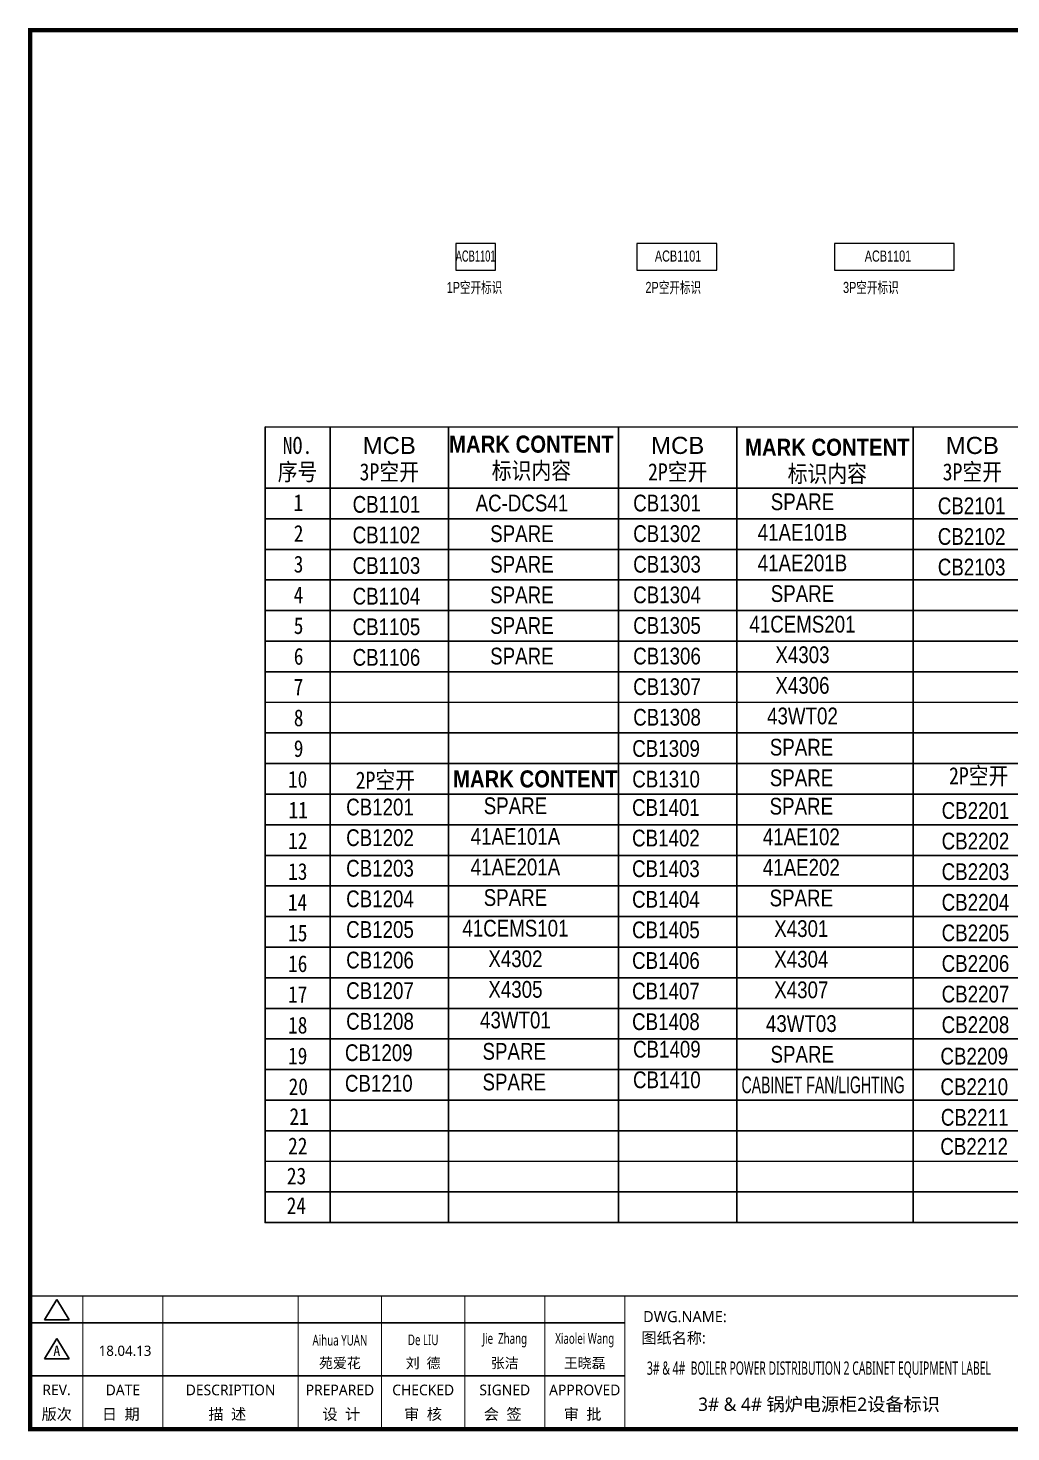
# Model space of a CAD drawing. Extents: x 81437 to 204847, y -54597 to -29444.
# Drawn here: x 115692 to 117907, y -45835 to -42672 of the extents above; entities that cross this region are included whole.
import ezdxf
from ezdxf.enums import TextEntityAlignment as Align

# ---------------------------------------------------------------- set-up
doc = ezdxf.new("R2010")
doc.units = 0
doc.header["$LTSCALE"] = 100
doc.header["$MEASUREMENT"] = 0
for name, color, linetype in [('t', 1, 'Continuous'), ('YLT_GridLine', 7, 'Continuous'), ('YLT_GridText', 7, 'Continuous')]:
    doc.layers.add(name, color=color, linetype=linetype)
doc.layers.add('细实线', color=7, linetype='Continuous', lineweight=20)
doc.styles.add('HZ', font='arial.ttf', dxfattribs={"width": 0.7})
doc.styles.get("Standard").update_dxf_attribs({"font": ''})
doc.styles.add('YLT_Grid', font='', dxfattribs={"width": 0.85})
doc.styles.add('微软雅黑', font='')
doc.styles.get('Standard').set_extended_font_data('SimSun')
doc.styles.get('YLT_Grid').set_extended_font_data('宋体')
doc.styles.get('微软雅黑').set_extended_font_data('Microsoft YaHei')

# ---------------------------------------------------------------- blocks, each defined once
blk = doc.blocks.new('空开标识')
at = {"layer": 'YLT_GridText', "style": 'YLT_Grid', "width": 0.85}
blk.add_attdef('A路1', text='', height=28, dxfattribs=at).set_placement((38.7, 3.5), align=Align.CENTER)
blk = doc.blocks.new('空开12')
at = {"layer": 'YLT_GridText', "style": 'YLT_Grid', "width": 0.8}
blk.add_attdef('KA1', text='', height=28, dxfattribs=at).set_placement((31.4, 0.8), align=Align.CENTER)
blk = doc.blocks.new('图框')
at = {"color": 7}
for p, q in [((-6.2, -2970.4), (1334, -2970.4)), ((-6.2, -3090.4), (1334, -3090.4))]:
    blk.add_line(p, q, dxfattribs=at)
at = {"color": 7, "const_width": 3}
blk.add_lwpolyline([(4109.5, -2910.4), (-6.2, -2910.4)], dxfattribs=at)
at = {"layer": 't', "color": 7}
for p, q in [((25.8, -2963.9), (53.7, -2918)), ((81.7, -2963.9), (53.7, -2918)), ((25.8, -2963.9), (81.7, -2963.9)), ((25.8, -3051.8), (53.7, -3006)), ((81.7, -3051.8), (53.7, -3006)), ((25.8, -3051.8), (81.7, -3051.8))]:
    blk.add_line(p, q, dxfattribs=at)
at = {"layer": 't', "color": 7, "const_width": 9.62}
blk.add_lwpolyline([(4109.5, -3210.4), (4109.5, -58.9), (-6.2, -58.9), (-6.2, -3210.4)], close=True, dxfattribs=at)
at = {"layer": 't', "color": 7, "const_width": 2.4}
for points in [[(112.6, -2911.6), (112.6, -3210.4)], [(292.9, -2911.6), (292.9, -3210.4)], [(598.2, -2911.6), (598.2, -3215.3)], [(785.8, -2911.6), (785.8, -3215.3)], [(973.4, -2911.6), (973.4, -3215.3)], [(1153.7, -2911.6), (1153.7, -3215.3)], [(1334, -2911.6), (1334, -3215.3)]]:
    blk.add_lwpolyline(points, dxfattribs=at)
at = {"color": 7, "style": '微软雅黑', "flags": 8}
for tag, p, height in [('DWG.NAME:', (1375.5, -2969.2), 25), ('DWG.NO.:', (3122, -3089.3), 24), ('图纸编号', (3309.2, -3111.3), 24), ('FILENO.:', (3122.5, -3165), 24), ('文档号', (3311.6, -3183), 24)]:
    blk.add_attdef(tag, p, '', height=height, dxfattribs=at)
at = {"color": 7, "style": '微软雅黑', "width": 0.8, "flags": 8}
for tag, p, height in [('PROJECTNAME:', (3119.3, -2971.7), 24), ('PROJECT_NAME', (3324.7, -2969.2), 25)]:
    blk.add_attdef(tag, p, '', height=height, dxfattribs=at)
at = {"color": 7, "style": '微软雅黑', "flags": 8}
for tag, height, width, p in [('RENLIU', 24, 0.7, (692, -3009.2)), ('SHUFENWANG', 24, 0.7, (879.6, -3009.2)), ('FANGHOU', 24, 0.7, (1063.6, -3009.2)), ('DANDANLI', 24, 0.7, (1243.9, -3009.2)), ('#10STATIONONTROLCABINETCOVER', 30, 0.6, (1771.7, -3076)), ('HANGZHOUHOLLYSYSAUTOMATIONCO.,LTD.', 24, 0.7, (2763.9, -3104.6))]:
    blk.add_attdef(tag, text='', height=height, dxfattribs=dict(at, width=width)).set_placement(p, align=Align.MIDDLE)
for tag, p in [('图纸名称:', (1371.6, -3024.8)), ('项目名称', (3272.9, -3045.6))]:
    blk.add_attdef(tag, text='', height=25, dxfattribs=at).set_placement(p, align=Align.BOTTOM_LEFT)
at = {"color": 7, "flags": 8}
blk.add_attdef('A', text='', height=23, dxfattribs=at).set_placement((53.7, -3033.7), align=Align.MIDDLE)
at = {"color": 7, "style": '微软雅黑', "flags": 8}
for tag, height, p in [('设计时间', 23, (207.7, -3033.7)), ('刘仁', 23, (692, -3061.1)), ('王姝芬', 23, (879.6, -3061.1)), ('侯方', 23, (1063.6, -3061.1)), ('李丹丹', 23, (1243.9, -3061.1)), ('PAGEXOFX', 24, (3947.6, -3097.9)), ('REV.', 24, (53.2, -3121.9)), ('DATE', 24, (202.7, -3121.9)), ('DESCRIPTION', 24, (445.6, -3121.9)), ('PREPARED', 24, (692, -3121.9)), ('CHECKED', 24, (879.6, -3121.9)), ('SIGNED', 24, (1063.6, -3121.9)), ('APPROVED', 24, (1243.9, -3121.9)), ('图纸名称', 30, (1771.7, -3153.6)), ('第几页共几页', 24, (3947.6, -3172.9))]:
    blk.add_attdef(tag, text='', height=height, dxfattribs=at).set_placement(p, align=Align.MIDDLE)
at = {"layer": 't', "color": 7, "style": '微软雅黑'}
for s, p in [('版次', (53.7, -3176.5)), ('日  期', (198, -3176.5)), ('描  述', (438.3, -3176.5)), ('设  计', (695.3, -3176.5)), ('审  核', (879.4, -3176.5)), ('会  签', (1058.9, -3176.5)), ('审  批', (1239.1, -3176.5))]:
    blk.add_text(s, height=25, dxfattribs=at).set_placement(p, align=Align.MIDDLE_CENTER)

msp = doc.modelspace()

# ---------------------------------------------------------------- linework, layer by layer
at = {"layer": 'YLT_GridLine', "color": 7, "lineweight": 25}
for p, q in [((116372.5, -43570.6), (116372.6, -45362.9)), ((116639.7, -43570.6), (116639.7, -45362.9)), ((117022.8, -43570.6), (117022.8, -45362.9)), ((117289.9, -43570.6), (117289.9, -45362.9)), ((117686.9, -43570.6), (117687, -45087.3)), ((117686.9, -43570.6), (117687, -45363)), ((116226, -43708.5), (119323.6, -43708.6)), ((116226, -43777.4), (119323.6, -43777.6)), ((116226, -43846.4), (119323.6, -43846.5)), ((116226, -43915.3), (119323.6, -43915.4)), ((116226, -43984.2), (119323.6, -43984.4)), ((116226, -44053.2), (119323.6, -44053.3)), ((116226, -44122.1), (119323.6, -44122.2)), ((116226, -44191), (119323.6, -44191.2)), ((116226, -44260), (119323.6, -44260.1)), ((116226, -44328.9), (119323.6, -44329)), ((116226, -44397.8), (119323.6, -44398)), ((116226, -44466.8), (119323.6, -44466.9)), ((116226, -44535.7), (119323.6, -44535.8)), ((116226, -44604.6), (119323.6, -44604.8)), ((116226, -44673.6), (119323.6, -44673.7)), ((116226, -44742.5), (119323.6, -44742.6)), ((116226, -44811.4), (119323.6, -44811.6)), ((116226, -44880.4), (119323.6, -44880.5)), ((116226, -44949.3), (119323.6, -44949.4)), ((116226, -45018.2), (119323.6, -45018.4)), ((116226, -45087.2), (119323.6, -45087.3)), ((116226, -45087.2), (119323.6, -45087.3)), ((116226, -45156.1), (119323.6, -45156.2)), ((116226, -45156.1), (119323.6, -45156.2)), ((116226, -45225), (119323.6, -45225.2)), ((116226, -45225), (119323.6, -45225.2)), ((116225.9, -45294), (119323.5, -45294.1)), ((116226, -45294), (119323.6, -45294.1)), ((116225.9, -45362.9), (119323.5, -45363))]:
    msp.add_line(p, q, dxfattribs=at)
msp.add_lwpolyline([(116226, -43570.6), (119323.6, -43570.8), (119323.6, -45363), (116226.1, -45362.9)], close=True, dxfattribs=at)
at = {"layer": '细实线'}
for points in [[(116655.9, -43217.5), (116745.9, -43217.5), (116745.9, -43157.5), (116655.9, -43157.5)], [(117064.4, -43217.5), (117244.4, -43217.5), (117244.4, -43157.5), (117064.4, -43157.5)], [(117509.8, -43217.5), (117779.8, -43217.4), (117779.8, -43157.4), (117509.8, -43157.5)]]:
    msp.add_lwpolyline(points, close=True, dxfattribs=at)

# ---------------------------------------------------------------- block references
at = {"color": 1}
ref = msp.add_blockref('图框', (115702.8, -42618.1), dxfattribs=at)
ref.add_attrib('图纸名称:', '图纸名称:', dxfattribs={"color": 7, "height": 25, "style": '微软雅黑', "flags": 8}).set_placement((117074.5, -45642.9), align=Align.BOTTOM_LEFT)
ref.add_attrib('#10STATIONONTROLCABINETCOVER', '3# & 4#  BOILER POWER DISTRIBUTION 2 CABINET EQUIPMENT LABEL', dxfattribs={"color": 7, "height": 30, "style": '微软雅黑', "width": 0.6, "flags": 8}).set_placement((117474.6, -45694.1), align=Align.MIDDLE)
ref.add_attrib('DWG.NAME:', 'DWG.NAME:', (117078.3, -45587.3), dxfattribs={"color": 7, "height": 25, "style": '微软雅黑', "flags": 8})
ref.add_attrib('DANDANLI', 'Xiaolei Wang', dxfattribs={"color": 7, "height": 24, "style": '微软雅黑', "width": 0.7, "flags": 8}).set_placement((116946.7, -45627.3), align=Align.MIDDLE)
ref.add_attrib('FANGHOU', 'Jie  Zhang', dxfattribs={"color": 7, "height": 24, "style": '微软雅黑', "width": 0.7, "flags": 8}).set_placement((116766.4, -45627.3), align=Align.MIDDLE)
ref.add_attrib('SHUFENWANG', 'De LIU', dxfattribs={"color": 7, "height": 24, "style": '微软雅黑', "width": 0.7, "flags": 8}).set_placement((116582.5, -45627.3), align=Align.MIDDLE)
ref.add_attrib('RENLIU', 'Aihua YUAN', dxfattribs={"color": 7, "height": 24, "style": '微软雅黑', "width": 0.7, "flags": 8}).set_placement((116394.9, -45627.3), align=Align.MIDDLE)
ref.add_attrib('APPROVED', 'APPROVED', dxfattribs={"color": 7, "height": 24, "style": '微软雅黑'}).set_placement((116946.7, -45740), align=Align.MIDDLE)
ref.add_attrib('SIGNED', 'SIGNED', dxfattribs={"color": 7, "height": 24, "style": '微软雅黑'}).set_placement((116766.4, -45740), align=Align.MIDDLE)
ref.add_attrib('CHECKED', 'CHECKED', dxfattribs={"color": 7, "height": 24, "style": '微软雅黑'}).set_placement((116582.5, -45740), align=Align.MIDDLE)
ref.add_attrib('PREPARED', 'PREPARED', dxfattribs={"color": 7, "height": 24, "style": '微软雅黑'}).set_placement((116394.9, -45740), align=Align.MIDDLE)
ref.add_attrib('DESCRIPTION', 'DESCRIPTION', dxfattribs={"color": 7, "height": 24, "style": '微软雅黑'}).set_placement((116148.4, -45740), align=Align.MIDDLE)
ref.add_attrib('DATE', 'DATE', dxfattribs={"color": 7, "height": 24, "style": '微软雅黑', "flags": 8}).set_placement((115905.6, -45740), align=Align.MIDDLE)
ref.add_attrib('REV.', 'REV.', dxfattribs={"color": 7, "height": 24, "style": '微软雅黑', "flags": 8}).set_placement((115756.1, -45740), align=Align.MIDDLE)
ref.add_attrib('A', 'A', dxfattribs={"color": 7, "height": 23, "flags": 8}).set_placement((115756.6, -45651.8), align=Align.MIDDLE)
ref.add_attrib('设计时间', '18.04.13', dxfattribs={"color": 7, "height": 23, "style": '微软雅黑', "flags": 8}).set_placement((115910.5, -45651.8), align=Align.MIDDLE)
ref.add_attrib('李丹丹', '王晓磊', dxfattribs={"color": 7, "height": 23, "style": '微软雅黑', "flags": 8}).set_placement((116946.7, -45679.1), align=Align.MIDDLE)
ref.add_attrib('侯方', '张洁', dxfattribs={"color": 7, "height": 23, "style": '微软雅黑', "flags": 8}).set_placement((116766.4, -45679.1), align=Align.MIDDLE)
ref.add_attrib('王姝芬', '刘  德', dxfattribs={"color": 7, "height": 23, "style": '微软雅黑', "flags": 8}).set_placement((116582.5, -45679.1), align=Align.MIDDLE)
ref.add_attrib('刘仁', '苑爱花', dxfattribs={"color": 7, "height": 23, "style": '微软雅黑', "flags": 8}).set_placement((116394.9, -45679.1), align=Align.MIDDLE)
ref.add_attrib('图纸名称', '3# & 4# 锅炉电源柜2设备标识', dxfattribs={"color": 7, "height": 30, "style": '微软雅黑', "flags": 8}).set_placement((117474.6, -45771.7), align=Align.MIDDLE)
at = {"layer": '细实线'}
ref = msp.add_blockref('空开12', (116457.5, -43765.1), dxfattribs=dict(at, xscale=1.348704000001308, yscale=1.348703999999834, zscale=1.348704))
ref.add_attrib('KA1', 'CB1101', dxfattribs={"layer": 'YLT_GridText', "height": 37.76, "style": 'HZ', "width": 0.8}).set_placement((116499.8, -43764), align=Align.CENTER)
ref = msp.add_blockref('空开标识', (116752.9, -43765.7), dxfattribs=dict(at, xscale=1.348704000001308, yscale=1.348703999999834, zscale=1.348704))
ref.add_attrib('A路1', 'AC-DCS41', dxfattribs={"layer": 'YLT_GridText', "height": 37.76, "style": 'HZ', "width": 0.8}).set_placement((116805.1, -43761), align=Align.CENTER)
ref = msp.add_blockref('空开12', (117089.8, -43762.1), dxfattribs=dict(at, xscale=1.348704000001308, yscale=1.348703999999834, zscale=1.348704))
ref.add_attrib('KA1', 'CB1301', dxfattribs={"layer": 'YLT_GridText', "height": 37.76, "style": 'HZ', "width": 0.8}).set_placement((117132.2, -43761), align=Align.CENTER)
ref = msp.add_blockref('空开标识', (117385.3, -43762.8), dxfattribs=dict(at, xscale=1.348704000001308, yscale=1.348703999999834, zscale=1.348704))
ref.add_attrib('A路1', 'SPARE', dxfattribs={"layer": 'YLT_GridText', "height": 37.76, "style": 'HZ', "width": 0.8}).set_placement((117437.5, -43758.1), align=Align.CENTER)
ref = msp.add_blockref('空开12', (117776.4, -43768.5), dxfattribs=dict(at, xscale=1.348704000001308, yscale=1.348703999999834, zscale=1.348704))
ref.add_attrib('KA1', 'CB2101', dxfattribs={"layer": 'YLT_GridText', "height": 37.76, "style": 'HZ', "width": 0.8}).set_placement((117818.8, -43767.3), align=Align.CENTER)
ref = msp.add_blockref('空开12', (116457.5, -43834), dxfattribs=dict(at, xscale=1.348704000001308, yscale=1.348703999999834, zscale=1.348704))
ref.add_attrib('KA1', 'CB1102', dxfattribs={"layer": 'YLT_GridText', "height": 37.76, "style": 'HZ', "width": 0.8}).set_placement((116499.8, -43832.9), align=Align.CENTER)
ref = msp.add_blockref('空开标识', (116752.9, -43834.7), dxfattribs=dict(at, xscale=1.348704000001308, yscale=1.348703999999834, zscale=1.348704))
ref.add_attrib('A路1', 'SPARE', dxfattribs={"layer": 'YLT_GridText', "height": 37.76, "style": 'HZ', "width": 0.8}).set_placement((116805.1, -43830), align=Align.CENTER)
ref = msp.add_blockref('空开12', (117089.8, -43831.1), dxfattribs=dict(at, xscale=1.348704000001308, yscale=1.348703999999834, zscale=1.348704))
ref.add_attrib('KA1', 'CB1302', dxfattribs={"layer": 'YLT_GridText', "height": 37.76, "style": 'HZ', "width": 0.8}).set_placement((117132.2, -43829.9), align=Align.CENTER)
ref = msp.add_blockref('空开标识', (117385.3, -43831.7), dxfattribs=dict(at, xscale=1.348704000001308, yscale=1.348703999999834, zscale=1.348704))
ref.add_attrib('A路1', '41AE101B', dxfattribs={"layer": 'YLT_GridText', "height": 37.76, "style": 'HZ', "width": 0.8}).set_placement((117437.5, -43827), align=Align.CENTER)
ref = msp.add_blockref('空开12', (117776.4, -43837.4), dxfattribs=dict(at, xscale=1.348704000001308, yscale=1.348703999999834, zscale=1.348704))
ref.add_attrib('KA1', 'CB2102', dxfattribs={"layer": 'YLT_GridText', "height": 37.76, "style": 'HZ', "width": 0.8}).set_placement((117818.8, -43836.3), align=Align.CENTER)
ref = msp.add_blockref('空开标识', (116752.9, -43903.6), dxfattribs=dict(at, xscale=1.348704000001308, yscale=1.348703999999834, zscale=1.348704))
ref.add_attrib('A路1', 'SPARE', dxfattribs={"layer": 'YLT_GridText', "height": 37.76, "style": 'HZ', "width": 0.8}).set_placement((116805.1, -43898.9), align=Align.CENTER)
ref = msp.add_blockref('空开12', (117089.8, -43900), dxfattribs=dict(at, xscale=1.348704000001308, yscale=1.348703999999834, zscale=1.348704))
ref.add_attrib('KA1', 'CB1303', dxfattribs={"layer": 'YLT_GridText', "height": 37.76, "style": 'HZ', "width": 0.8}).set_placement((117132.2, -43898.9), align=Align.CENTER)
ref = msp.add_blockref('空开标识', (117385.3, -43900.6), dxfattribs=dict(at, xscale=1.348704000001308, yscale=1.348703999999834, zscale=1.348704))
ref.add_attrib('A路1', '41AE201B', dxfattribs={"layer": 'YLT_GridText', "height": 37.76, "style": 'HZ', "width": 0.8}).set_placement((117437.5, -43895.9), align=Align.CENTER)
ref = msp.add_blockref('空开12', (116457.5, -43903), dxfattribs=dict(at, xscale=1.348704000001308, yscale=1.348703999999834, zscale=1.348704))
ref.add_attrib('KA1', 'CB1103', dxfattribs={"layer": 'YLT_GridText', "height": 37.76, "style": 'HZ', "width": 0.8}).set_placement((116499.8, -43901.8), align=Align.CENTER)
ref = msp.add_blockref('空开12', (117776.4, -43906.3), dxfattribs=dict(at, xscale=1.348704000001308, yscale=1.348703999999834, zscale=1.348704))
ref.add_attrib('KA1', 'CB2103', dxfattribs={"layer": 'YLT_GridText', "height": 37.76, "style": 'HZ', "width": 0.8}).set_placement((117818.8, -43905.2), align=Align.CENTER)
ref = msp.add_blockref('空开12', (116457.5, -43971.9), dxfattribs=dict(at, xscale=1.348704000001308, yscale=1.348703999999834, zscale=1.348704))
ref.add_attrib('KA1', 'CB1104', dxfattribs={"layer": 'YLT_GridText', "height": 37.76, "style": 'HZ', "width": 0.8}).set_placement((116499.8, -43970.8), align=Align.CENTER)
ref = msp.add_blockref('空开标识', (116752.9, -43972.5), dxfattribs=dict(at, xscale=1.348704000001308, yscale=1.348703999999834, zscale=1.348704))
ref.add_attrib('A路1', 'SPARE', dxfattribs={"layer": 'YLT_GridText', "height": 37.76, "style": 'HZ', "width": 0.8}).set_placement((116805.1, -43967.8), align=Align.CENTER)
ref = msp.add_blockref('空开12', (117089.8, -43968.9), dxfattribs=dict(at, xscale=1.348704000001308, yscale=1.348703999999834, zscale=1.348704))
ref.add_attrib('KA1', 'CB1304', dxfattribs={"layer": 'YLT_GridText', "height": 37.76, "style": 'HZ', "width": 0.8}).set_placement((117132.2, -43967.8), align=Align.CENTER)
ref = msp.add_blockref('空开标识', (117385.3, -43969.6), dxfattribs=dict(at, xscale=1.348704000001308, yscale=1.348703999999834, zscale=1.348704))
ref.add_attrib('A路1', 'SPARE', dxfattribs={"layer": 'YLT_GridText', "height": 37.76, "style": 'HZ', "width": 0.8}).set_placement((117437.5, -43964.9), align=Align.CENTER)
ref = msp.add_blockref('空开12', (116457.5, -44040.8), dxfattribs=dict(at, xscale=1.348704000001308, yscale=1.348703999999834, zscale=1.348704))
ref.add_attrib('KA1', 'CB1105', dxfattribs={"layer": 'YLT_GridText', "height": 37.76, "style": 'HZ', "width": 0.8}).set_placement((116499.8, -44039.7), align=Align.CENTER)
ref = msp.add_blockref('空开标识', (116752.9, -44041.5), dxfattribs=dict(at, xscale=1.348704000001308, yscale=1.348703999999834, zscale=1.348704))
ref.add_attrib('A路1', 'SPARE', dxfattribs={"layer": 'YLT_GridText', "height": 37.76, "style": 'HZ', "width": 0.8}).set_placement((116805.1, -44036.8), align=Align.CENTER)
ref = msp.add_blockref('空开12', (117089.8, -44037.9), dxfattribs=dict(at, xscale=1.348704000001308, yscale=1.348703999999834, zscale=1.348704))
ref.add_attrib('KA1', 'CB1305', dxfattribs={"layer": 'YLT_GridText', "height": 37.76, "style": 'HZ', "width": 0.8}).set_placement((117132.2, -44036.7), align=Align.CENTER)
ref = msp.add_blockref('空开标识', (117385.3, -44038.5), dxfattribs=dict(at, xscale=1.348704000001308, yscale=1.348703999999834, zscale=1.348704))
ref.add_attrib('A路1', '41CEMS201', dxfattribs={"layer": 'YLT_GridText', "height": 37.76, "style": 'HZ', "width": 0.8}).set_placement((117437.5, -44033.8), align=Align.CENTER)
ref = msp.add_blockref('空开12', (116457.5, -44109.8), dxfattribs=dict(at, xscale=1.348704000001308, yscale=1.348703999999834, zscale=1.348704))
ref.add_attrib('KA1', 'CB1106', dxfattribs={"layer": 'YLT_GridText', "height": 37.76, "style": 'HZ', "width": 0.8}).set_placement((116499.8, -44108.6), align=Align.CENTER)
ref = msp.add_blockref('空开标识', (116752.9, -44110.4), dxfattribs=dict(at, xscale=1.348704000001308, yscale=1.348703999999834, zscale=1.348704))
ref.add_attrib('A路1', 'SPARE', dxfattribs={"layer": 'YLT_GridText', "height": 37.76, "style": 'HZ', "width": 0.8}).set_placement((116805.1, -44105.7), align=Align.CENTER)
ref = msp.add_blockref('空开12', (117089.8, -44106.8), dxfattribs=dict(at, xscale=1.348704000001308, yscale=1.348703999999834, zscale=1.348704))
ref.add_attrib('KA1', 'CB1306', dxfattribs={"layer": 'YLT_GridText', "height": 37.76, "style": 'HZ', "width": 0.8}).set_placement((117132.2, -44105.7), align=Align.CENTER)
ref = msp.add_blockref('空开标识', (117385.3, -44107.4), dxfattribs=dict(at, xscale=1.348704000001308, yscale=1.348703999999834, zscale=1.348704))
ref.add_attrib('A路1', 'X4303', dxfattribs={"layer": 'YLT_GridText', "height": 37.76, "style": 'HZ', "width": 0.8}).set_placement((117437.5, -44102.7), align=Align.CENTER)
ref = msp.add_blockref('空开12', (117089.8, -44175.7), dxfattribs=dict(at, xscale=1.348704000001308, yscale=1.348703999999834, zscale=1.348704))
ref.add_attrib('KA1', 'CB1307', dxfattribs={"layer": 'YLT_GridText', "height": 37.76, "style": 'HZ', "width": 0.8}).set_placement((117132.2, -44174.6), align=Align.CENTER)
ref = msp.add_blockref('空开标识', (117385.3, -44176.4), dxfattribs=dict(at, xscale=1.348704000001308, yscale=1.348703999999834, zscale=1.348704))
ref.add_attrib('A路1', 'X4306', dxfattribs={"layer": 'YLT_GridText', "height": 37.76, "style": 'HZ', "width": 0.8}).set_placement((117437.5, -44171.7), align=Align.CENTER)
ref = msp.add_blockref('空开12', (117089.8, -44244.7), dxfattribs=dict(at, xscale=1.348704000001308, yscale=1.348703999999834, zscale=1.348704))
ref.add_attrib('KA1', 'CB1308', dxfattribs={"layer": 'YLT_GridText', "height": 37.76, "style": 'HZ', "width": 0.8}).set_placement((117132.2, -44243.5), align=Align.CENTER)
ref = msp.add_blockref('空开标识', (117385.3, -44245.3), dxfattribs=dict(at, xscale=1.348704000001308, yscale=1.348703999999834, zscale=1.348704))
ref.add_attrib('A路1', '43WT02', dxfattribs={"layer": 'YLT_GridText', "height": 37.76, "style": 'HZ', "width": 0.8}).set_placement((117437.5, -44240.6), align=Align.CENTER)
ref = msp.add_blockref('空开标识', (117383.2, -44315.7), dxfattribs=dict(at, xscale=1.348704000001308, yscale=1.348703999999834, zscale=1.348704))
ref.add_attrib('A路1', 'SPARE', dxfattribs={"layer": 'YLT_GridText', "height": 37.76, "style": 'HZ', "width": 0.8}).set_placement((117435.4, -44311), align=Align.CENTER)
ref = msp.add_blockref('空开12', (117087.8, -44315), dxfattribs=dict(at, xscale=1.348704000001308, yscale=1.348703999999834, zscale=1.348704))
ref.add_attrib('KA1', 'CB1309', dxfattribs={"layer": 'YLT_GridText', "height": 37.76, "style": 'HZ', "width": 0.8}).set_placement((117130.1, -44313.9), align=Align.CENTER)
ref = msp.add_blockref('空开12', (117087.8, -44384), dxfattribs=dict(at, xscale=1.348704000001308, yscale=1.348703999999834, zscale=1.348704))
ref.add_attrib('KA1', 'CB1310', dxfattribs={"layer": 'YLT_GridText', "height": 37.76, "style": 'HZ', "width": 0.8}).set_placement((117130.1, -44382.8), align=Align.CENTER)
ref = msp.add_blockref('空开标识', (117383.2, -44384.6), dxfattribs=dict(at, xscale=1.348704000001308, yscale=1.348703999999834, zscale=1.348704))
ref.add_attrib('A路1', 'SPARE', dxfattribs={"layer": 'YLT_GridText', "height": 37.76, "style": 'HZ', "width": 0.8}).set_placement((117435.4, -44379.9), align=Align.CENTER)
ref = msp.add_blockref('空开12', (116442.9, -44447), dxfattribs=dict(at, xscale=1.348704000001308, yscale=1.348703999999834, zscale=1.348704))
ref.add_attrib('KA1', 'CB1201', dxfattribs={"layer": 'YLT_GridText', "height": 37.76, "style": 'HZ', "width": 0.8}).set_placement((116485.2, -44445.8), align=Align.CENTER)
ref = msp.add_blockref('空开标识', (116738.3, -44447.6), dxfattribs=dict(at, xscale=1.348704000001308, yscale=1.348703999999834, zscale=1.348704))
ref.add_attrib('A路1', 'SPARE', dxfattribs={"layer": 'YLT_GridText', "height": 37.76, "style": 'HZ', "width": 0.8}).set_placement((116790.5, -44442.9), align=Align.CENTER)
ref = msp.add_blockref('空开12', (117087.3, -44447.9), dxfattribs=dict(at, xscale=1.348704000001308, yscale=1.348703999999834, zscale=1.348704))
ref.add_attrib('KA1', 'CB1401', dxfattribs={"layer": 'YLT_GridText', "height": 37.76, "style": 'HZ', "width": 0.8}).set_placement((117129.7, -44446.8), align=Align.CENTER)
ref = msp.add_blockref('空开标识', (117382.7, -44448.6), dxfattribs=dict(at, xscale=1.348704000001308, yscale=1.348703999999834, zscale=1.348704))
ref.add_attrib('A路1', 'SPARE', dxfattribs={"layer": 'YLT_GridText', "height": 37.76, "style": 'HZ', "width": 0.8}).set_placement((117434.9, -44443.9), align=Align.CENTER)
ref = msp.add_blockref('空开12', (117785.2, -44454.7), dxfattribs=dict(at, xscale=1.348704000001308, yscale=1.348703999999834, zscale=1.348704))
ref.add_attrib('KA1', 'CB2201', dxfattribs={"layer": 'YLT_GridText', "height": 37.76, "style": 'HZ', "width": 0.8}).set_placement((117827.5, -44453.6), align=Align.CENTER)
ref = msp.add_blockref('空开12', (116442.9, -44515.9), dxfattribs=dict(at, xscale=1.348704000001308, yscale=1.348703999999834, zscale=1.348704))
ref.add_attrib('KA1', 'CB1202', dxfattribs={"layer": 'YLT_GridText', "height": 37.76, "style": 'HZ', "width": 0.8}).set_placement((116485.2, -44514.8), align=Align.CENTER)
ref = msp.add_blockref('空开标识', (116738.3, -44516.5), dxfattribs=dict(at, xscale=1.348704000001308, yscale=1.348703999999834, zscale=1.348704))
ref.add_attrib('A路1', '41AE101A', dxfattribs={"layer": 'YLT_GridText', "height": 37.76, "style": 'HZ', "width": 0.8}).set_placement((116790.5, -44511.9), align=Align.CENTER)
ref = msp.add_blockref('空开12', (117087.3, -44516.9), dxfattribs=dict(at, xscale=1.348704000001308, yscale=1.348703999999834, zscale=1.348704))
ref.add_attrib('KA1', 'CB1402', dxfattribs={"layer": 'YLT_GridText', "height": 37.76, "style": 'HZ', "width": 0.8}).set_placement((117129.7, -44515.7), align=Align.CENTER)
ref = msp.add_blockref('空开标识', (117382.7, -44517.5), dxfattribs=dict(at, xscale=1.348704000001308, yscale=1.348703999999834, zscale=1.348704))
ref.add_attrib('A路1', '41AE102', dxfattribs={"layer": 'YLT_GridText', "height": 37.76, "style": 'HZ', "width": 0.8}).set_placement((117434.9, -44512.8), align=Align.CENTER)
ref = msp.add_blockref('空开12', (117785.2, -44523.6), dxfattribs=dict(at, xscale=1.348704000001308, yscale=1.348703999999834, zscale=1.348704))
ref.add_attrib('KA1', 'CB2202', dxfattribs={"layer": 'YLT_GridText', "height": 37.76, "style": 'HZ', "width": 0.8}).set_placement((117827.5, -44522.5), align=Align.CENTER)
ref = msp.add_blockref('空开12', (116442.9, -44584.8), dxfattribs=dict(at, xscale=1.348704000001308, yscale=1.348703999999834, zscale=1.348704))
ref.add_attrib('KA1', 'CB1203', dxfattribs={"layer": 'YLT_GridText', "height": 37.76, "style": 'HZ', "width": 0.8}).set_placement((116485.2, -44583.7), align=Align.CENTER)
ref = msp.add_blockref('空开标识', (116738.3, -44585.5), dxfattribs=dict(at, xscale=1.348704000001308, yscale=1.348703999999834, zscale=1.348704))
ref.add_attrib('A路1', '41AE201A', dxfattribs={"layer": 'YLT_GridText', "height": 37.76, "style": 'HZ', "width": 0.8}).set_placement((116790.5, -44580.8), align=Align.CENTER)
ref = msp.add_blockref('空开12', (117087.3, -44585.8), dxfattribs=dict(at, xscale=1.348704000001308, yscale=1.348703999999834, zscale=1.348704))
ref.add_attrib('KA1', 'CB1403', dxfattribs={"layer": 'YLT_GridText', "height": 37.76, "style": 'HZ', "width": 0.8}).set_placement((117129.7, -44584.7), align=Align.CENTER)
ref = msp.add_blockref('空开标识', (117382.7, -44586.4), dxfattribs=dict(at, xscale=1.348704000001308, yscale=1.348703999999834, zscale=1.348704))
ref.add_attrib('A路1', '41AE202', dxfattribs={"layer": 'YLT_GridText', "height": 37.76, "style": 'HZ', "width": 0.8}).set_placement((117434.9, -44581.7), align=Align.CENTER)
ref = msp.add_blockref('空开12', (117785.2, -44592.6), dxfattribs=dict(at, xscale=1.348704000001308, yscale=1.348703999999834, zscale=1.348704))
ref.add_attrib('KA1', 'CB2203', dxfattribs={"layer": 'YLT_GridText', "height": 37.76, "style": 'HZ', "width": 0.8}).set_placement((117827.5, -44591.4), align=Align.CENTER)
ref = msp.add_blockref('空开12', (116442.9, -44653.8), dxfattribs=dict(at, xscale=1.348704000001308, yscale=1.348703999999834, zscale=1.348704))
ref.add_attrib('KA1', 'CB1204', dxfattribs={"layer": 'YLT_GridText', "height": 37.76, "style": 'HZ', "width": 0.8}).set_placement((116485.2, -44652.6), align=Align.CENTER)
ref = msp.add_blockref('空开标识', (116738.3, -44654.4), dxfattribs=dict(at, xscale=1.348704000001308, yscale=1.348703999999834, zscale=1.348704))
ref.add_attrib('A路1', 'SPARE', dxfattribs={"layer": 'YLT_GridText', "height": 37.76, "style": 'HZ', "width": 0.8}).set_placement((116790.5, -44649.7), align=Align.CENTER)
ref = msp.add_blockref('空开12', (117087.3, -44654.7), dxfattribs=dict(at, xscale=1.348704000001308, yscale=1.348703999999834, zscale=1.348704))
ref.add_attrib('KA1', 'CB1404', dxfattribs={"layer": 'YLT_GridText', "height": 37.76, "style": 'HZ', "width": 0.8}).set_placement((117129.7, -44653.6), align=Align.CENTER)
ref = msp.add_blockref('空开标识', (117382.7, -44655.4), dxfattribs=dict(at, xscale=1.348704000001308, yscale=1.348703999999834, zscale=1.348704))
ref.add_attrib('A路1', 'SPARE', dxfattribs={"layer": 'YLT_GridText', "height": 37.76, "style": 'HZ', "width": 0.8}).set_placement((117434.9, -44650.7), align=Align.CENTER)
ref = msp.add_blockref('空开12', (117785.2, -44661.5), dxfattribs=dict(at, xscale=1.348704000001308, yscale=1.348703999999834, zscale=1.348704))
ref.add_attrib('KA1', 'CB2204', dxfattribs={"layer": 'YLT_GridText', "height": 37.76, "style": 'HZ', "width": 0.8}).set_placement((117827.5, -44660.4), align=Align.CENTER)
ref = msp.add_blockref('空开12', (116442.9, -44722.7), dxfattribs=dict(at, xscale=1.348704000001308, yscale=1.348703999999834, zscale=1.348704))
ref.add_attrib('KA1', 'CB1205', dxfattribs={"layer": 'YLT_GridText', "height": 37.76, "style": 'HZ', "width": 0.8}).set_placement((116485.2, -44721.6), align=Align.CENTER)
ref = msp.add_blockref('空开标识', (116738.3, -44723.3), dxfattribs=dict(at, xscale=1.348704000001308, yscale=1.348703999999834, zscale=1.348704))
ref.add_attrib('A路1', '41CEMS101', dxfattribs={"layer": 'YLT_GridText', "height": 37.76, "style": 'HZ', "width": 0.8}).set_placement((116790.5, -44718.7), align=Align.CENTER)
ref = msp.add_blockref('空开12', (117087.3, -44723.7), dxfattribs=dict(at, xscale=1.348704000001308, yscale=1.348703999999834, zscale=1.348704))
ref.add_attrib('KA1', 'CB1405', dxfattribs={"layer": 'YLT_GridText', "height": 37.76, "style": 'HZ', "width": 0.8}).set_placement((117129.7, -44722.5), align=Align.CENTER)
ref = msp.add_blockref('空开标识', (117382.7, -44724.3), dxfattribs=dict(at, xscale=1.348704000001308, yscale=1.348703999999834, zscale=1.348704))
ref.add_attrib('A路1', 'X4301', dxfattribs={"layer": 'YLT_GridText', "height": 37.76, "style": 'HZ', "width": 0.8}).set_placement((117434.9, -44719.6), align=Align.CENTER)
ref = msp.add_blockref('空开12', (117785.2, -44730.4), dxfattribs=dict(at, xscale=1.348704000001308, yscale=1.348703999999834, zscale=1.348704))
ref.add_attrib('KA1', 'CB2205', dxfattribs={"layer": 'YLT_GridText', "height": 37.76, "style": 'HZ', "width": 0.8}).set_placement((117827.5, -44729.3), align=Align.CENTER)
ref = msp.add_blockref('空开12', (116442.9, -44791.6), dxfattribs=dict(at, xscale=1.348704000001308, yscale=1.348703999999834, zscale=1.348704))
ref.add_attrib('KA1', 'CB1206', dxfattribs={"layer": 'YLT_GridText', "height": 37.76, "style": 'HZ', "width": 0.8}).set_placement((116485.2, -44790.5), align=Align.CENTER)
ref = msp.add_blockref('空开标识', (116738.3, -44792.3), dxfattribs=dict(at, xscale=1.348704000001308, yscale=1.348703999999834, zscale=1.348704))
ref.add_attrib('A路1', 'X4302', dxfattribs={"layer": 'YLT_GridText', "height": 37.76, "style": 'HZ', "width": 0.8}).set_placement((116790.5, -44787.6), align=Align.CENTER)
ref = msp.add_blockref('空开12', (117087.3, -44792.6), dxfattribs=dict(at, xscale=1.348704000001308, yscale=1.348703999999834, zscale=1.348704))
ref.add_attrib('KA1', 'CB1406', dxfattribs={"layer": 'YLT_GridText', "height": 37.76, "style": 'HZ', "width": 0.8}).set_placement((117129.7, -44791.5), align=Align.CENTER)
ref = msp.add_blockref('空开标识', (117382.7, -44793.2), dxfattribs=dict(at, xscale=1.348704000001308, yscale=1.348703999999834, zscale=1.348704))
ref.add_attrib('A路1', 'X4304', dxfattribs={"layer": 'YLT_GridText', "height": 37.76, "style": 'HZ', "width": 0.8}).set_placement((117434.9, -44788.5), align=Align.CENTER)
ref = msp.add_blockref('空开12', (117785.2, -44799.4), dxfattribs=dict(at, xscale=1.348704000001308, yscale=1.348703999999834, zscale=1.348704))
ref.add_attrib('KA1', 'CB2206', dxfattribs={"layer": 'YLT_GridText', "height": 37.76, "style": 'HZ', "width": 0.8}).set_placement((117827.5, -44798.2), align=Align.CENTER)
ref = msp.add_blockref('空开12', (116442.9, -44860.6), dxfattribs=dict(at, xscale=1.348704000001308, yscale=1.348703999999834, zscale=1.348704))
ref.add_attrib('KA1', 'CB1207', dxfattribs={"layer": 'YLT_GridText', "height": 37.76, "style": 'HZ', "width": 0.8}).set_placement((116485.2, -44859.4), align=Align.CENTER)
ref = msp.add_blockref('空开标识', (116738.3, -44861.2), dxfattribs=dict(at, xscale=1.348704000001308, yscale=1.348703999999834, zscale=1.348704))
ref.add_attrib('A路1', 'X4305', dxfattribs={"layer": 'YLT_GridText', "height": 37.76, "style": 'HZ', "width": 0.8}).set_placement((116790.5, -44856.5), align=Align.CENTER)
ref = msp.add_blockref('空开12', (117087.3, -44861.5), dxfattribs=dict(at, xscale=1.348704000001308, yscale=1.348703999999834, zscale=1.348704))
ref.add_attrib('KA1', 'CB1407', dxfattribs={"layer": 'YLT_GridText', "height": 37.76, "style": 'HZ', "width": 0.8}).set_placement((117129.7, -44860.4), align=Align.CENTER)
ref = msp.add_blockref('空开标识', (117382.7, -44862.2), dxfattribs=dict(at, xscale=1.348704000001308, yscale=1.348703999999834, zscale=1.348704))
ref.add_attrib('A路1', 'X4307', dxfattribs={"layer": 'YLT_GridText', "height": 37.76, "style": 'HZ', "width": 0.8}).set_placement((117434.9, -44857.5), align=Align.CENTER)
ref = msp.add_blockref('空开12', (117785.2, -44868.3), dxfattribs=dict(at, xscale=1.348704000001308, yscale=1.348703999999834, zscale=1.348704))
ref.add_attrib('KA1', 'CB2207', dxfattribs={"layer": 'YLT_GridText', "height": 37.76, "style": 'HZ', "width": 0.8}).set_placement((117827.5, -44867.2), align=Align.CENTER)
ref = msp.add_blockref('空开12', (116442.9, -44929.5), dxfattribs=dict(at, xscale=1.348704000001308, yscale=1.348703999999834, zscale=1.348704))
ref.add_attrib('KA1', 'CB1208', dxfattribs={"layer": 'YLT_GridText', "height": 37.76, "style": 'HZ', "width": 0.8}).set_placement((116485.2, -44928.4), align=Align.CENTER)
ref = msp.add_blockref('空开标识', (116738.3, -44930.1), dxfattribs=dict(at, xscale=1.348704000001308, yscale=1.348703999999834, zscale=1.348704))
ref.add_attrib('A路1', '43WT01', dxfattribs={"layer": 'YLT_GridText', "height": 37.76, "style": 'HZ', "width": 0.8}).set_placement((116790.5, -44925.5), align=Align.CENTER)
ref = msp.add_blockref('空开12', (117087.3, -44930.5), dxfattribs=dict(at, xscale=1.348704000001308, yscale=1.348703999999834, zscale=1.348704))
ref.add_attrib('KA1', 'CB1408', dxfattribs={"layer": 'YLT_GridText', "height": 37.76, "style": 'HZ', "width": 0.8}).set_placement((117129.7, -44929.3), align=Align.CENTER)
ref = msp.add_blockref('空开标识', (117382.7, -44938.3), dxfattribs=dict(at, xscale=1.348704000001308, yscale=1.348703999999834, zscale=1.348704))
ref.add_attrib('A路1', '43WT03', dxfattribs={"layer": 'YLT_GridText', "height": 37.76, "style": 'HZ', "width": 0.8}).set_placement((117434.9, -44933.6), align=Align.CENTER)
ref = msp.add_blockref('空开12', (117785.2, -44937.2), dxfattribs=dict(at, xscale=1.348704000001308, yscale=1.348703999999834, zscale=1.348704))
ref.add_attrib('KA1', 'CB2208', dxfattribs={"layer": 'YLT_GridText', "height": 37.76, "style": 'HZ', "width": 0.8}).set_placement((117827.5, -44936.1), align=Align.CENTER)
ref = msp.add_blockref('空开12', (116440.1, -45000.3), dxfattribs=dict(at, xscale=1.348704000001308, yscale=1.348703999999834, zscale=1.348704))
ref.add_attrib('KA1', 'CB1209', dxfattribs={"layer": 'YLT_GridText', "height": 37.76, "style": 'HZ', "width": 0.8}).set_placement((116482.5, -44999.2), align=Align.CENTER)
ref = msp.add_blockref('空开标识', (116735.6, -45000.9), dxfattribs=dict(at, xscale=1.348704000001308, yscale=1.348703999999834, zscale=1.348704))
ref.add_attrib('A路1', 'SPARE', dxfattribs={"layer": 'YLT_GridText', "height": 37.76, "style": 'HZ', "width": 0.8}).set_placement((116787.8, -44996.2), align=Align.CENTER)
ref = msp.add_blockref('空开12', (117089.4, -44992.4), dxfattribs=dict(at, xscale=1.348704000001308, yscale=1.348703999999834, zscale=1.348704))
ref.add_attrib('KA1', 'CB1409', dxfattribs={"layer": 'YLT_GridText', "height": 37.76, "style": 'HZ', "width": 0.8}).set_placement((117131.8, -44991.3), align=Align.CENTER)
ref = msp.add_blockref('空开标识', (117384.8, -45007.5), dxfattribs=dict(at, xscale=1.348704000001308, yscale=1.348703999999834, zscale=1.348704))
ref.add_attrib('A路1', 'SPARE', dxfattribs={"layer": 'YLT_GridText', "height": 37.76, "style": 'HZ', "width": 0.8}).set_placement((117437, -45002.8), align=Align.CENTER)
ref = msp.add_blockref('空开12', (117782.4, -45008), dxfattribs=dict(at, xscale=1.348704000001308, yscale=1.348703999999834, zscale=1.348704))
ref.add_attrib('KA1', 'CB2209', dxfattribs={"layer": 'YLT_GridText', "height": 37.76, "style": 'HZ', "width": 0.8}).set_placement((117824.8, -45006.9), align=Align.CENTER)
ref = msp.add_blockref('空开12', (116440.1, -45069.2), dxfattribs=dict(at, xscale=1.348704000001308, yscale=1.348703999999834, zscale=1.348704))
ref.add_attrib('KA1', 'CB1210', dxfattribs={"layer": 'YLT_GridText', "height": 37.76, "style": 'HZ', "width": 0.8}).set_placement((116482.5, -45068.1), align=Align.CENTER)
ref = msp.add_blockref('空开标识', (116735.6, -45069.9), dxfattribs=dict(at, xscale=1.348704000001308, yscale=1.348703999999834, zscale=1.348704))
ref.add_attrib('A路1', 'SPARE', dxfattribs={"layer": 'YLT_GridText', "height": 37.76, "style": 'HZ', "width": 0.8}).set_placement((116787.8, -45065.2), align=Align.CENTER)
ref = msp.add_blockref('空开12', (117089.4, -45061.4), dxfattribs=dict(at, xscale=1.348704000001308, yscale=1.348703999999834, zscale=1.348704))
ref.add_attrib('KA1', 'CB1410', dxfattribs={"layer": 'YLT_GridText', "height": 37.76, "style": 'HZ', "width": 0.8}).set_placement((117131.8, -45060.2), align=Align.CENTER)
ref = msp.add_blockref('空开标识', (117431.8, -45076.4), dxfattribs=dict(at, xscale=1.348704000001308, yscale=1.348703999999834, zscale=1.348704))
ref.add_attrib('A路1', 'CABINET FAN/LIGHTING', dxfattribs={"layer": 'YLT_GridText', "height": 37.764, "style": 'HZ', "width": 0.6}).set_placement((117484, -45071.7), align=Align.CENTER)
ref = msp.add_blockref('空开12', (117782.4, -45076.9), dxfattribs=dict(at, xscale=1.348704000001308, yscale=1.348703999999834, zscale=1.348704))
ref.add_attrib('KA1', 'CB2210', dxfattribs={"layer": 'YLT_GridText', "height": 37.76, "style": 'HZ', "width": 0.8}).set_placement((117824.8, -45075.8), align=Align.CENTER)
ref = msp.add_blockref('空开12', (117783.4, -45145.9), dxfattribs=dict(at, xscale=1.348704000001308, yscale=1.348703999999834, zscale=1.348704))
ref.add_attrib('KA1', 'CB2211', dxfattribs={"layer": 'YLT_GridText', "height": 37.76, "style": 'HZ', "width": 0.8}).set_placement((117825.7, -45144.7), align=Align.CENTER)
ref = msp.add_blockref('空开12', (117782.2, -45211.4), dxfattribs=dict(at, xscale=1.348704000001308, yscale=1.348703999999834, zscale=1.348704))
ref.add_attrib('KA1', 'CB2212', dxfattribs={"layer": 'YLT_GridText', "height": 37.76, "style": 'HZ', "width": 0.8}).set_placement((117824.5, -45210.3), align=Align.CENTER)

# ---------------------------------------------------------------- texts
at = {"layer": 'YLT_GridText', "style": 'YLT_Grid', "width": 0.85}
for s, height, p in [('1', 37.8, (116290.3, -43760.1)), ('2', 37.8, (116290.8, -43829.4)), ('3', 37.8, (116290.7, -43898.6)), ('4', 37.8, (116290.6, -43967.8)), ('5', 37.8, (116290.7, -44037.1)), ('6', 37.8, (116290.8, -44106.3)), ('7', 37.8, (116290.5, -44175.5)), ('8', 37.8, (116290.9, -44244.8)), ('9', 37.8, (116290.8, -44314)), ('10', 37.76, (116277.7, -44383.2)), ('11', 37.76, (116278.9, -44452.5)), ('12', 37.76, (116278, -44521.7)), ('13', 37.76, (116278, -44590.9)), ('14', 37.76, (116277.4, -44660.2)), ('15', 37.76, (116278, -44729.4)), ('16', 37.76, (116277.8, -44798.6)), ('17', 37.76, (116277.9, -44867.9)), ('18', 37.76, (116277.9, -44937.1)), ('19', 37.76, (116277.8, -45006.3)), ('20', 37.76, (116279.2, -45075.6)), ('21', 37.76, (116281.1, -45142.9)), ('22', 37.76, (116278, -45209.1)), ('23', 37.76, (116275.2, -45276.8)), ('24', 37.76, (116274.9, -45343.6))]:
    msp.add_text(s, height=height, dxfattribs=at).set_placement(p)
at = {"layer": 'YLT_GridText', "attachment_point": 5, "style": 'YLT_Grid'}
for s, insert, char_height, width in [('NO.', (116299.3, -43612.6), 38.53, 117.762), ('{\\fArial|b0|i0|c0|p2;\\W1;MCB}', (116506.1, -43612.6), 38.534, 480.901), ('{\\fArial|b1|i0|c0|p2;MARK\\fArial|b1|i0|c134|p2; \\fArial|b1|i0|c0|p2;CONTENT}', (116826.5, -43609.7), 38.534, 761.144), ('{\\fArial|b0|i0|c0|p2;\\W1;MCB}', (117156.3, -43612.5), 38.534, 480.901), ('{\\fArial|b1|i0|c0|p2;MARK\\fArial|b1|i0|c134|p2; \\fArial|b1|i0|c0|p2;CONTENT}', (117493.5, -43616.7), 38.534, 761.144), ('\\pt154.1376;{\\fArial|b0|i0|c134|p34;\\W1;MCB}', (117820.5, -43612.6), 38.534, 480.901), ('序号', (116299.3, -43674), 38.53, 117.762), ('3P空开', (116506.1, -43674), 38.53, 238.396), ('标识内容', (116826.5, -43671.1), 38.53, 761.144), ('2P空开', (117156.3, -43674), 38.53, 238.396), ('标识内容', (117493.5, -43678.2), 38.53, 761.144), ('3P空开', (117820.5, -43674), 38.53, 238.396), ('2P空开', (117834.8, -44358.6), 38.53, 238.396), ('2P空开', (116497.3, -44368.4), 38.53, 238.396), ('{\\fArial|b1|i0|c0|p2;MARK\\fArial|b1|i0|c134|p2; \\fArial|b1|i0|c0|p2;CONTENT}', (116835.4, -44363.8), 38.534, 761.144)]:
    msp.add_mtext(s, dxfattribs=dict(at, insert=insert, char_height=char_height, width=width))
at = {"layer": '细实线', "insert": (116655.9, -43173.2), "char_height": 25, "width": 228.809, "attachment_point": 1, "line_spacing_factor": 0.6, "style": 'HZ'}
msp.add_mtext('{\\W0.6;ACB1101\\P}', dxfattribs=at)
at = {"layer": '细实线', "char_height": 25, "attachment_point": 1, "style": 'HZ'}
for s, insert, width in [('ACB1101\\P', (117104.8, -43173.2), 228.809), ('ACB1101\\P', (117577.9, -43173.2), 318.809), ('1P{\\fSimSun|b0|i0|c134|p2;空开标识\\P}', (116635.5, -43243.9), 160.945), ('2P{\\fSimSun|b0|i0|c134|p2;空开标识\\P}', (117083.6, -43243.9), 228.809), ('3P{\\fSimSun|b0|i0|c134|p2;空开标识\\P}', (117529, -43243.9), 318.809)]:
    msp.add_mtext(s, dxfattribs=dict(at, insert=insert, width=width))

doc.saveas('drawing.dxf')
